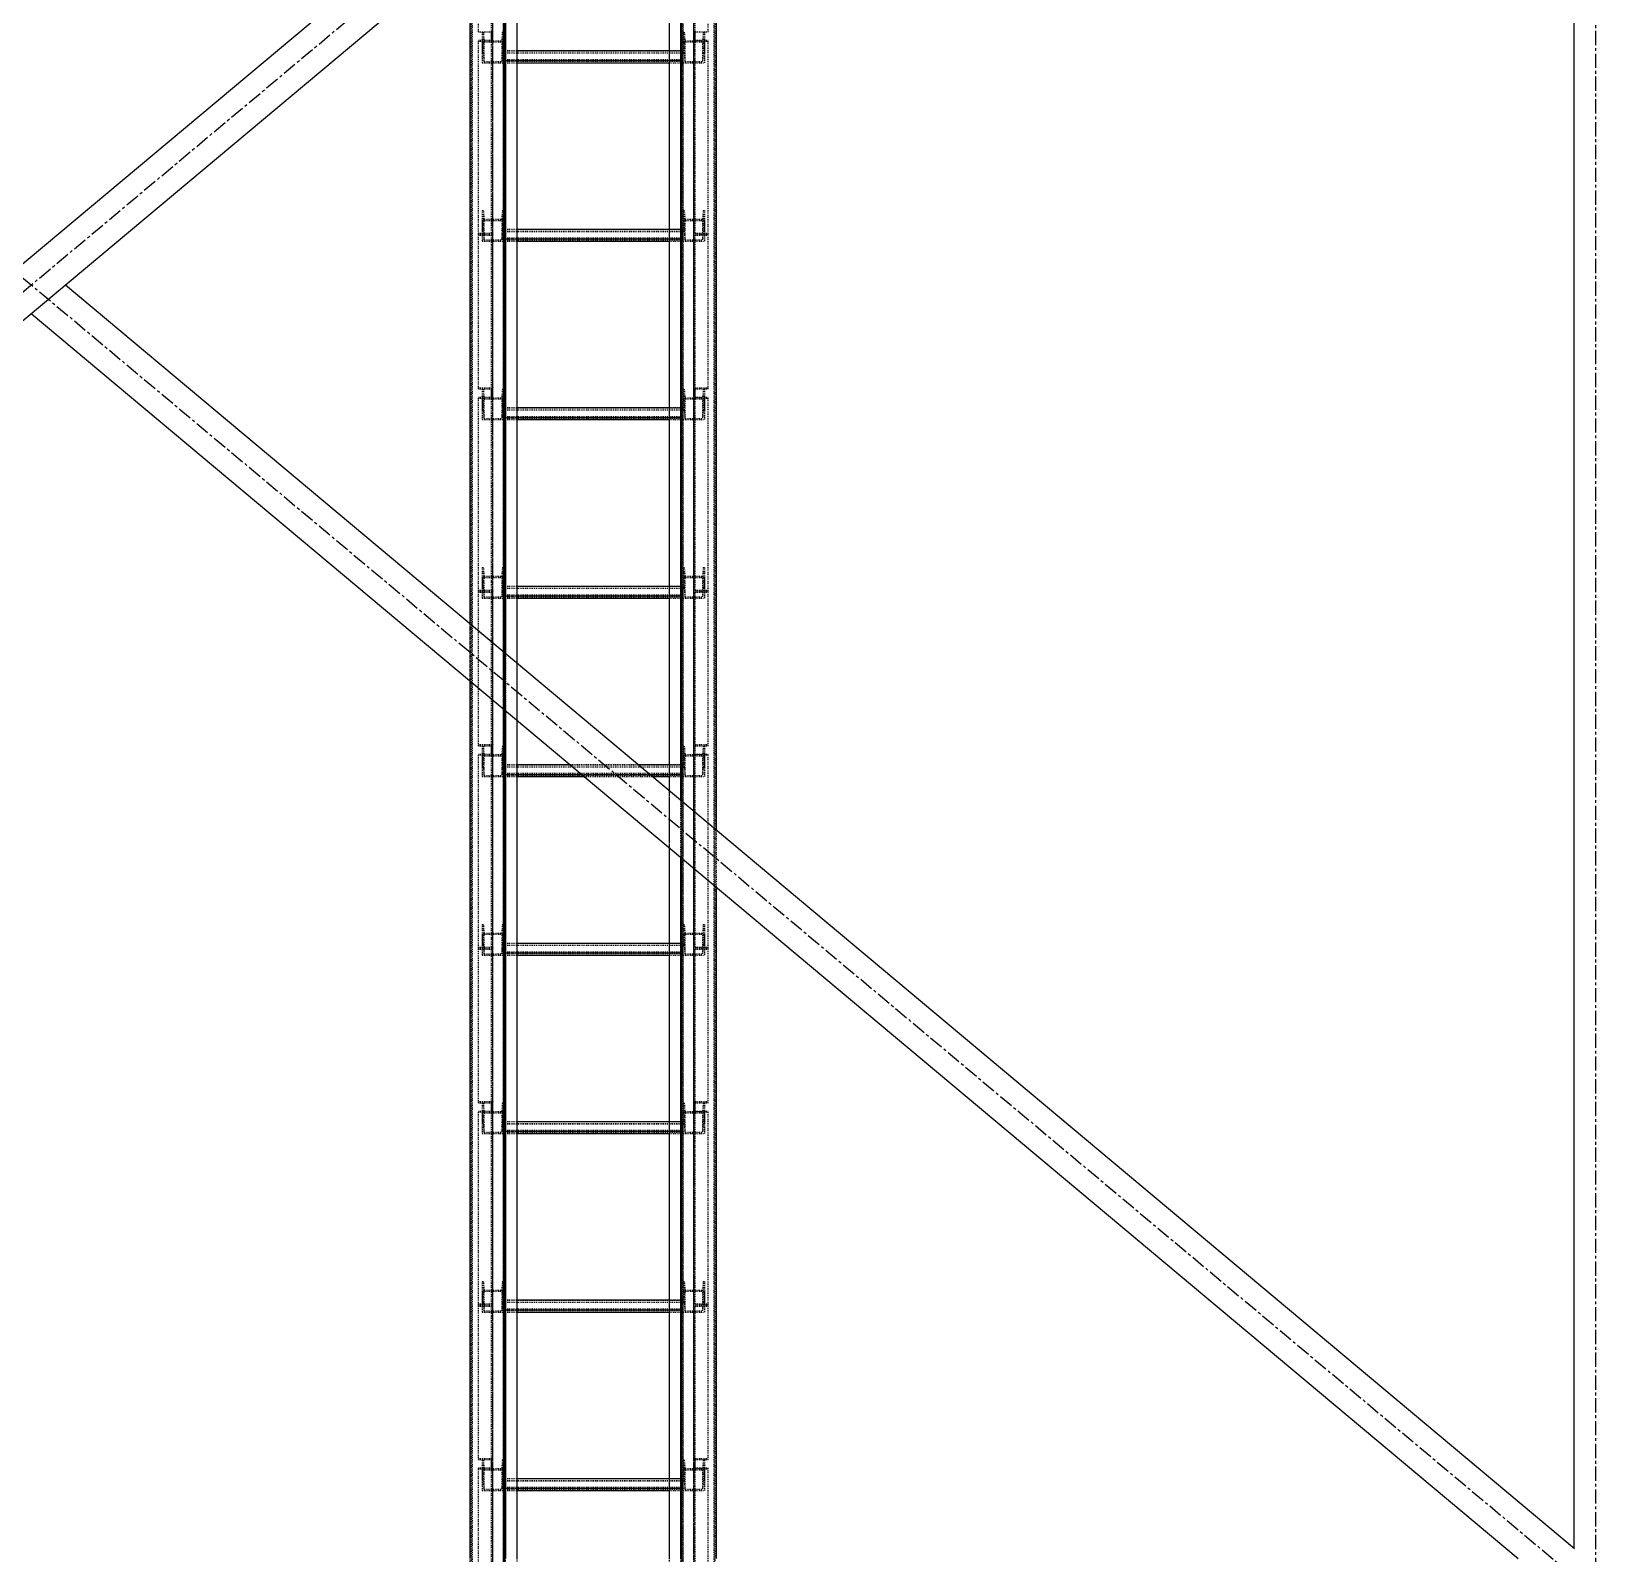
# Model space of a CAD drawing. Header units: millimetres. Extents: x 5143 to 30813, y 232 to 21408.
# Drawn here: x 24302 to 25174, y 14213 to 15062 of the extents above; entities that cross this region are included whole.
import ezdxf

# ---------------------------------------------------------------- set-up
doc = ezdxf.new("R2010")
doc.units = ezdxf.units.MM
doc.header["$LTSCALE"] = 0.25
for name, pattern in [('CENTER', [50.8, 31.75, -6.35, 6.35, -6.35]), ('XKITLINE00', [0]), ('XKITLINE02', [4, 2, -2]), ('XKITLINE03', [6, 3, -1, 1, -1])]:
    doc.linetypes.add(name, pattern=pattern)

msp = doc.modelspace()

# ---------------------------------------------------------------- linework, layer by layer
at = {"color": 1, "linetype": 'XKITLINE03'}
for p, q in [((24559, 14104.66), (24559, 15770.92)), ((24670.99, 14104.66), (24670.99, 15770.92)), ((24565, 15740.27), (24565, 14100.27)), ((24665, 14100.27), (24665, 15740.27)), ((24559, 14948.62), (24559, 15056.15)), ((24670.98, 15056.15), (24670.98, 14948.62)), ((24565, 15044.11), (24565, 15055.67)), ((24664.97, 15055.67), (24664.97, 15044.11)), ((24565, 15045.35), (24664.97, 15045.35)), ((24565, 14944.64), (24565, 14956.2)), ((24664.97, 14956.2), (24664.97, 14944.64)), ((24559, 14863), (24559, 14948.62)), ((24565, 14945.88), (24664.97, 14945.88)), ((24670.98, 14948.62), (24670.98, 14863)), ((24559, 14749.68), (24559, 14857.22)), ((24565, 14845.18), (24565, 14856.74)), ((24664.97, 14856.74), (24664.97, 14845.18)), ((24670.98, 14857.22), (24670.98, 14749.68)), ((24565, 14846.41), (24664.97, 14846.41)), ((24565, 14745.71), (24565, 14757.27)), ((24664.97, 14757.27), (24664.97, 14745.71)), ((24559, 14664.07), (24559, 14749.68)), ((24565, 14746.95), (24664.97, 14746.95)), ((24670.98, 14749.68), (24670.98, 14664.07)), ((24559, 14550.75), (24559, 14658.29)), ((24565, 14646.24), (24565, 14657.8)), ((24664.97, 14657.8), (24664.97, 14646.24)), ((24670.98, 14658.29), (24670.98, 14550.75)), ((24565, 14647.48), (24664.97, 14647.48)), ((24559, 14465.13), (24559, 14550.75)), ((24565, 14546.78), (24565, 14558.34)), ((24664.97, 14558.34), (24664.97, 14546.78)), ((24670.98, 14550.75), (24670.98, 14465.13)), ((24565, 14548.02), (24664.97, 14548.02)), ((24559, 14351.82), (24559, 14459.35)), ((24565, 14447.31), (24565, 14458.87)), ((24664.97, 14458.87), (24664.97, 14447.31)), ((24670.98, 14459.35), (24670.98, 14351.82)), ((24565, 14448.55), (24664.97, 14448.55)), ((24565, 14347.84), (24565, 14359.4)), ((24664.97, 14359.4), (24664.97, 14347.84)), ((24559, 14266.2), (24559, 14351.82)), ((24670.98, 14351.82), (24670.98, 14266.2)), ((24565, 14349.08), (24664.97, 14349.08)), ((24559, 14152.89), (24559, 14260.42)), ((24565, 14248.38), (24565, 14259.94)), ((24664.97, 14259.94), (24664.97, 14248.38)), ((24670.98, 14260.42), (24670.98, 14152.89)), ((24565, 14249.62), (24664.97, 14249.62))]:
    msp.add_line(p, q, dxfattribs=at)
at = {"color": 3, "linetype": 'XKITLINE02'}
for p, q in [((24547.15, 14108.01), (24547.15, 15752.41)), ((24547.68, 14108.55), (24547.68, 15753.25)), ((24564.91, 14108.55), (24564.92, 15753.25)), ((24565.45, 14108.01), (24565.45, 15752.41)), ((24664.54, 14108.01), (24664.54, 15752.41)), ((24665.07, 14108.55), (24665.07, 15753.25)), ((24682.31, 14108.55), (24682.31, 15753.25)), ((24682.84, 14108.01), (24682.84, 15752.41)), ((24565, 14100.27), (24565, 15742.34)), ((24565.85, 14100.42), (24565.85, 15742.2)), ((24657.5, 14102.25), (24657.5, 15742.25)), ((24664.15, 14100.42), (24664.15, 15742.2)), ((24665, 14100.27), (24665, 15742.34)), ((24663.69, 14153.32), (24663.69, 15706.31)), ((24546.3, 14167.42), (24546.3, 15692.58)), ((24572.5, 14102.34), (24572.5, 15676.38)), ((24565, 15669.24), (24565, 14100.27)), ((24565.85, 15668.71), (24565.85, 14100.42)), ((24551, 15061.3), (24551, 15147.55)), ((24558.2, 15055.57), (24558.2, 15146.91)), ((24559, 15055.57), (24559, 15147.55)), ((24670.98, 15055.57), (24670.98, 15147.55)), ((24671.78, 15055.57), (24671.78, 15146.91)), ((24678.98, 15061.3), (24678.98, 15147.55)), ((24551, 15061.3), (24558.2, 15061.3)), ((24551, 14948.62), (24551, 15056.67)), ((24551, 15056.67), (24558.2, 15056.67)), ((24551, 15056.15), (24559, 15056.15)), ((24553, 15061.14), (24553, 15049.58)), ((24553, 15061.14), (24553.68, 15061.14)), ((24553, 15061.14), (24553, 15055.67)), ((24553.68, 15061.14), (24553.68, 15049.58)), ((24553.68, 15061.14), (24554.06, 15056.36)), ((24554.06, 15056.36), (24554.06, 15044.8)), ((24554.06, 15056.36), (24563.93, 15056.36)), ((24558.2, 14949.14), (24558.2, 15061.36)), ((24558.2, 15061.36), (24559, 15061.36)), ((24559, 14948.62), (24559, 15061.36)), ((24564.32, 15061.14), (24563.93, 15056.36)), ((24563.93, 15056.36), (24563.93, 15044.8)), ((24564.32, 15061.14), (24564.32, 15049.58)), ((24564.32, 15061.14), (24565, 15061.14)), ((24565, 15061.14), (24565, 15049.58)), ((24565, 15061.14), (24565, 15055.67)), ((24664.97, 15061.14), (24664.97, 15055.67)), ((24664.97, 15061.14), (24665.66, 15061.14)), ((24664.97, 15061.14), (24664.97, 15049.58)), ((24665.66, 15061.14), (24666.04, 15056.36)), ((24665.66, 15061.14), (24665.66, 15049.58)), ((24666.04, 15056.36), (24675.91, 15056.36)), ((24666.04, 15056.36), (24666.04, 15044.8)), ((24670.98, 14948.62), (24670.98, 15061.36)), ((24670.98, 15061.36), (24671.78, 15061.36)), ((24670.98, 15056.15), (24678.98, 15056.15)), ((24671.78, 14949.14), (24671.78, 15061.36)), ((24671.78, 15061.3), (24678.98, 15061.3)), ((24671.78, 15056.67), (24678.98, 15056.67)), ((24676.3, 15061.14), (24675.91, 15056.36)), ((24675.91, 15056.36), (24675.91, 15044.8)), ((24676.3, 15061.14), (24676.98, 15061.14)), ((24676.3, 15061.14), (24676.3, 15049.58)), ((24676.98, 15061.14), (24676.98, 15055.67)), ((24676.98, 15061.14), (24676.98, 15049.58)), ((24678.98, 14948.62), (24678.98, 15056.67)), ((24553, 15055.67), (24553, 15044.11)), ((24553, 15055.67), (24565, 15055.67)), ((24553, 15049.58), (24553.68, 15049.58)), ((24553, 15049.58), (24553, 15044.11)), ((24553.68, 15049.58), (24554.06, 15044.8)), ((24558.2, 15055.57), (24559, 15055.57)), ((24564.32, 15049.58), (24563.93, 15044.8)), ((24564.32, 15049.58), (24565, 15049.58)), ((24565, 15055.67), (24565, 15044.11)), ((24565, 15044.11), (24565, 15050.82)), ((24565, 15050.82), (24572.5, 15050.82)), ((24565, 15050.75), (24664.97, 15050.75)), ((24565, 15049.65), (24664.97, 15049.65)), ((24565, 15049.58), (24664.97, 15049.58)), ((24565, 15049.58), (24565, 15044.11)), ((24657.5, 15050.82), (24664.97, 15050.82)), ((24664.97, 15044.11), (24664.97, 15050.82)), ((24664.97, 15055.67), (24676.98, 15055.67)), ((24664.97, 15055.67), (24664.97, 15044.11)), ((24664.97, 15049.58), (24664.97, 15044.11)), ((24664.97, 15049.58), (24665.66, 15049.58)), ((24665.66, 15049.58), (24666.04, 15044.8)), ((24670.98, 15055.57), (24671.78, 15055.57)), ((24676.3, 15049.58), (24675.91, 15044.8)), ((24676.3, 15049.58), (24676.98, 15049.58)), ((24676.98, 15055.67), (24676.98, 15044.11)), ((24676.98, 15049.58), (24676.98, 15044.11)), ((24553, 15044.11), (24565, 15044.11)), ((24554.06, 15044.8), (24563.93, 15044.8)), ((24565, 15045.93), (24664.97, 15045.93)), ((24565, 15045.35), (24572.5, 15045.35)), ((24565, 15044.91), (24664.97, 15044.91)), ((24565, 15044.11), (24572.5, 15044.11)), ((24657.5, 15045.35), (24664.97, 15045.35)), ((24657.5, 15044.11), (24664.97, 15044.11)), ((24664.97, 15044.11), (24676.98, 15044.11)), ((24666.04, 15044.8), (24675.91, 15044.8)), ((24553, 14961.67), (24553, 14950.11)), ((24553, 14961.67), (24553.68, 14961.67)), ((24553, 14961.67), (24553, 14956.2)), ((24553.68, 14961.67), (24553.68, 14950.11)), ((24553.68, 14961.67), (24554.06, 14956.9)), ((24564.32, 14961.67), (24563.93, 14956.9)), ((24564.32, 14961.67), (24564.32, 14950.11)), ((24564.32, 14961.67), (24565, 14961.67)), ((24565, 14961.67), (24565, 14950.11)), ((24565, 14961.67), (24565, 14956.2)), ((24664.97, 14961.67), (24664.97, 14956.2)), ((24664.97, 14961.67), (24665.66, 14961.67)), ((24664.97, 14961.67), (24664.97, 14950.11)), ((24665.66, 14961.67), (24666.04, 14956.9)), ((24665.66, 14961.67), (24665.66, 14950.11)), ((24676.3, 14961.67), (24675.91, 14956.9)), ((24676.3, 14961.67), (24676.98, 14961.67)), ((24676.3, 14961.67), (24676.3, 14950.11)), ((24676.98, 14961.67), (24676.98, 14956.2)), ((24676.98, 14961.67), (24676.98, 14950.11)), ((24553, 14956.2), (24553, 14944.64)), ((24553, 14956.2), (24565, 14956.2)), ((24554.06, 14956.9), (24554.06, 14945.34)), ((24554.06, 14956.9), (24563.93, 14956.9)), ((24558.2, 14953.82), (24559, 14953.82)), ((24563.93, 14956.9), (24563.93, 14945.34)), ((24565, 14956.2), (24565, 14944.64)), ((24664.97, 14956.2), (24676.98, 14956.2)), ((24664.97, 14956.2), (24664.97, 14944.64)), ((24666.04, 14956.9), (24675.91, 14956.9)), ((24666.04, 14956.9), (24666.04, 14945.34)), ((24670.98, 14953.82), (24671.78, 14953.82)), ((24675.91, 14956.9), (24675.91, 14945.34)), ((24676.98, 14956.2), (24676.98, 14944.64)), ((24551, 14949.14), (24558.2, 14949.14)), ((24551, 14948.62), (24559, 14948.62)), ((24551, 14862.36), (24551, 14948.62)), ((24551, 14948.62), (24559, 14948.62)), ((24551, 14947.98), (24558.2, 14947.98)), ((24553, 14950.11), (24553.68, 14950.11)), ((24553, 14950.11), (24553, 14944.64)), ((24553, 14944.64), (24565, 14944.64)), ((24553.68, 14950.11), (24554.06, 14945.34)), ((24554.06, 14945.34), (24563.93, 14945.34)), ((24558.2, 14856.64), (24558.2, 14947.98)), ((24559, 14856.64), (24559, 14948.62)), ((24564.32, 14950.11), (24563.93, 14945.34)), ((24564.32, 14950.11), (24565, 14950.11)), ((24565, 14944.64), (24565, 14951.35)), ((24565, 14951.35), (24572.5, 14951.35)), ((24565, 14951.28), (24664.97, 14951.28)), ((24565, 14950.18), (24664.97, 14950.18)), ((24565, 14950.11), (24664.97, 14950.11)), ((24565, 14950.11), (24565, 14944.64)), ((24565, 14946.47), (24664.97, 14946.47)), ((24565, 14945.88), (24572.5, 14945.88)), ((24565, 14945.45), (24664.97, 14945.45)), ((24565, 14944.64), (24572.5, 14944.64)), ((24657.5, 14951.35), (24664.97, 14951.35)), ((24657.5, 14945.88), (24664.97, 14945.88)), ((24657.5, 14944.64), (24664.97, 14944.64)), ((24664.97, 14944.64), (24664.97, 14951.35)), ((24664.97, 14950.11), (24664.97, 14944.64)), ((24664.97, 14950.11), (24665.66, 14950.11)), ((24664.97, 14944.64), (24676.98, 14944.64)), ((24665.66, 14950.11), (24666.04, 14945.34)), ((24666.04, 14945.34), (24675.91, 14945.34)), ((24670.98, 14856.64), (24670.98, 14948.62)), ((24670.98, 14948.62), (24678.98, 14948.62)), ((24670.98, 14948.62), (24678.98, 14948.62)), ((24671.78, 14949.14), (24678.98, 14949.14)), ((24671.78, 14856.64), (24671.78, 14947.98)), ((24671.78, 14947.98), (24678.98, 14947.98)), ((24676.3, 14950.11), (24675.91, 14945.34)), ((24676.3, 14950.11), (24676.98, 14950.11)), ((24676.98, 14950.11), (24676.98, 14944.64)), ((24678.98, 14862.36), (24678.98, 14948.62)), ((24558.2, 14942.26), (24559, 14942.26)), ((24670.98, 14942.26), (24671.78, 14942.26)), ((24551, 14863), (24559, 14863)), ((24551, 14862.36), (24558.2, 14862.36)), ((24551, 14749.68), (24551, 14857.74)), ((24551, 14857.74), (24558.2, 14857.74)), ((24551, 14857.22), (24559, 14857.22)), ((24553, 14862.21), (24553, 14850.65)), ((24553, 14862.21), (24553.68, 14862.21)), ((24553, 14862.21), (24553, 14856.74)), ((24553, 14856.74), (24553, 14845.18)), ((24553, 14856.74), (24565, 14856.74)), ((24553.68, 14862.21), (24553.68, 14850.65)), ((24553.68, 14862.21), (24554.06, 14857.43)), ((24554.06, 14857.43), (24554.06, 14845.87)), ((24554.06, 14857.43), (24563.93, 14857.43)), ((24558.2, 14750.2), (24558.2, 14862.42)), ((24558.2, 14862.42), (24559, 14862.42)), ((24558.2, 14856.64), (24559, 14856.64)), ((24559, 14749.68), (24559, 14862.42)), ((24564.32, 14862.21), (24563.93, 14857.43)), ((24563.93, 14857.43), (24563.93, 14845.87)), ((24564.32, 14862.21), (24564.32, 14850.65)), ((24564.32, 14862.21), (24565, 14862.21)), ((24565, 14862.21), (24565, 14850.65)), ((24565, 14862.21), (24565, 14856.74)), ((24565, 14856.74), (24565, 14845.18)), ((24664.97, 14862.21), (24664.97, 14856.74)), ((24664.97, 14862.21), (24665.66, 14862.21)), ((24664.97, 14862.21), (24664.97, 14850.65)), ((24664.97, 14856.74), (24676.98, 14856.74)), ((24664.97, 14856.74), (24664.97, 14845.18)), ((24665.66, 14862.21), (24666.04, 14857.43)), ((24665.66, 14862.21), (24665.66, 14850.65)), ((24666.04, 14857.43), (24675.91, 14857.43)), ((24666.04, 14857.43), (24666.04, 14845.87)), ((24670.98, 14863), (24678.98, 14863)), ((24670.98, 14749.68), (24670.98, 14862.42)), ((24670.98, 14862.42), (24671.78, 14862.42)), ((24670.98, 14857.22), (24678.98, 14857.22)), ((24670.98, 14856.64), (24671.78, 14856.64)), ((24671.78, 14750.2), (24671.78, 14862.42)), ((24671.78, 14862.36), (24678.98, 14862.36)), ((24671.78, 14857.74), (24678.98, 14857.74)), ((24676.3, 14862.21), (24675.91, 14857.43)), ((24675.91, 14857.43), (24675.91, 14845.87)), ((24676.3, 14862.21), (24676.98, 14862.21)), ((24676.3, 14862.21), (24676.3, 14850.65)), ((24676.98, 14862.21), (24676.98, 14856.74)), ((24676.98, 14862.21), (24676.98, 14850.65)), ((24676.98, 14856.74), (24676.98, 14845.18)), ((24678.98, 14749.68), (24678.98, 14857.74)), ((24553, 14850.65), (24553.68, 14850.65)), ((24553, 14850.65), (24553, 14845.18)), ((24553.68, 14850.65), (24554.06, 14845.87)), ((24564.32, 14850.65), (24563.93, 14845.87)), ((24564.32, 14850.65), (24565, 14850.65)), ((24565, 14845.18), (24565, 14851.88)), ((24565, 14851.88), (24572.5, 14851.88)), ((24565, 14851.81), (24664.97, 14851.81)), ((24565, 14850.72), (24664.97, 14850.72)), ((24565, 14850.65), (24664.97, 14850.65)), ((24565, 14850.65), (24565, 14845.18)), ((24565, 14847), (24664.97, 14847)), ((24657.5, 14851.88), (24664.97, 14851.88)), ((24664.97, 14845.18), (24664.97, 14851.88)), ((24664.97, 14850.65), (24664.97, 14845.18)), ((24664.97, 14850.65), (24665.66, 14850.65)), ((24665.66, 14850.65), (24666.04, 14845.87)), ((24676.3, 14850.65), (24675.91, 14845.87)), ((24676.3, 14850.65), (24676.98, 14850.65)), ((24676.98, 14850.65), (24676.98, 14845.18)), ((24553, 14845.18), (24565, 14845.18)), ((24554.06, 14845.87), (24563.93, 14845.87)), ((24565, 14846.41), (24572.5, 14846.41)), ((24565, 14845.98), (24664.97, 14845.98)), ((24565, 14845.18), (24572.5, 14845.18)), ((24657.5, 14846.41), (24664.97, 14846.41)), ((24657.5, 14845.18), (24664.97, 14845.18)), ((24664.97, 14845.18), (24676.98, 14845.18)), ((24666.04, 14845.87), (24675.91, 14845.87)), ((24553, 14762.74), (24553, 14751.18)), ((24553, 14762.74), (24553.68, 14762.74)), ((24553, 14762.74), (24553, 14757.27)), ((24553.68, 14762.74), (24553.68, 14751.18)), ((24553.68, 14762.74), (24554.06, 14757.97)), ((24564.32, 14762.74), (24563.93, 14757.97)), ((24564.32, 14762.74), (24564.32, 14751.18)), ((24564.32, 14762.74), (24565, 14762.74)), ((24565, 14762.74), (24565, 14751.18)), ((24565, 14762.74), (24565, 14757.27)), ((24664.97, 14762.74), (24664.97, 14757.27)), ((24664.97, 14762.74), (24665.66, 14762.74)), ((24664.97, 14762.74), (24664.97, 14751.18)), ((24665.66, 14762.74), (24666.04, 14757.97)), ((24665.66, 14762.74), (24665.66, 14751.18)), ((24676.3, 14762.74), (24675.91, 14757.97)), ((24676.3, 14762.74), (24676.98, 14762.74)), ((24676.3, 14762.74), (24676.3, 14751.18)), ((24676.98, 14762.74), (24676.98, 14757.27)), ((24676.98, 14762.74), (24676.98, 14751.18)), ((24553, 14757.27), (24553, 14745.71)), ((24553, 14757.27), (24565, 14757.27)), ((24553, 14751.18), (24553.68, 14751.18)), ((24553, 14751.18), (24553, 14745.71)), ((24553.68, 14751.18), (24554.06, 14746.41)), ((24554.06, 14757.97), (24554.06, 14746.41)), ((24554.06, 14757.97), (24563.93, 14757.97)), ((24558.2, 14754.89), (24559, 14754.89)), ((24563.93, 14757.97), (24563.93, 14746.41)), ((24564.32, 14751.18), (24563.93, 14746.41)), ((24564.32, 14751.18), (24565, 14751.18)), ((24565, 14757.27), (24565, 14745.71)), ((24565, 14745.71), (24565, 14752.42)), ((24565, 14752.42), (24572.5, 14752.42)), ((24565, 14752.35), (24664.97, 14752.35)), ((24565, 14751.25), (24664.97, 14751.25)), ((24565, 14751.18), (24664.97, 14751.18)), ((24565, 14751.18), (24565, 14745.71)), ((24657.5, 14752.42), (24664.97, 14752.42)), ((24664.97, 14757.27), (24676.98, 14757.27)), ((24664.97, 14757.27), (24664.97, 14745.71)), ((24664.97, 14745.71), (24664.97, 14752.42)), ((24664.97, 14751.18), (24664.97, 14745.71)), ((24664.97, 14751.18), (24665.66, 14751.18)), ((24665.66, 14751.18), (24666.04, 14746.41)), ((24666.04, 14757.97), (24675.91, 14757.97)), ((24666.04, 14757.97), (24666.04, 14746.41)), ((24670.98, 14754.89), (24671.78, 14754.89)), ((24675.91, 14757.97), (24675.91, 14746.41)), ((24676.3, 14751.18), (24675.91, 14746.41)), ((24676.3, 14751.18), (24676.98, 14751.18)), ((24676.98, 14757.27), (24676.98, 14745.71)), ((24676.98, 14751.18), (24676.98, 14745.71)), ((24551, 14750.2), (24558.2, 14750.2)), ((24551, 14663.43), (24551, 14749.68)), ((24551, 14749.68), (24559, 14749.68)), ((24551, 14749.68), (24559, 14749.68)), ((24551, 14749.05), (24558.2, 14749.05)), ((24553, 14745.71), (24565, 14745.71)), ((24554.06, 14746.41), (24563.93, 14746.41)), ((24558.2, 14657.71), (24558.2, 14749.05)), ((24558.2, 14743.32), (24559, 14743.32)), ((24559, 14657.71), (24559, 14749.68)), ((24565, 14747.53), (24664.97, 14747.53)), ((24565, 14746.95), (24572.5, 14746.95)), ((24565, 14746.52), (24664.97, 14746.52)), ((24565, 14745.71), (24572.5, 14745.71)), ((24657.5, 14746.95), (24664.97, 14746.95)), ((24657.5, 14745.71), (24664.97, 14745.71)), ((24664.97, 14745.71), (24676.98, 14745.71)), ((24666.04, 14746.41), (24675.91, 14746.41)), ((24670.98, 14749.68), (24678.98, 14749.68)), ((24670.98, 14657.71), (24670.98, 14749.68)), ((24670.98, 14749.68), (24678.98, 14749.68)), ((24670.98, 14743.32), (24671.78, 14743.32)), ((24671.78, 14750.2), (24678.98, 14750.2)), ((24671.78, 14657.71), (24671.78, 14749.05)), ((24671.78, 14749.05), (24678.98, 14749.05)), ((24678.98, 14663.43), (24678.98, 14749.68)), ((24546.3, 14699.66), (24546.3, 14731.44)), ((24566.3, 14682.91), (24566.3, 14714.69)), ((24572.5, 14677.72), (24572.5, 14709.5)), ((24551, 14664.07), (24559, 14664.07)), ((24670.98, 14664.07), (24678.98, 14664.07)), ((24551, 14663.43), (24558.2, 14663.43)), ((24551, 14550.75), (24551, 14658.81)), ((24551, 14658.81), (24558.2, 14658.81)), ((24551, 14658.29), (24559, 14658.29)), ((24553, 14663.27), (24553, 14651.71)), ((24553, 14663.27), (24553.68, 14663.27)), ((24553, 14663.27), (24553, 14657.8)), ((24553, 14657.8), (24553, 14646.24)), ((24553, 14657.8), (24565, 14657.8)), ((24553.68, 14663.27), (24553.68, 14651.71)), ((24553.68, 14663.27), (24554.06, 14658.5)), ((24554.06, 14658.5), (24554.06, 14646.94)), ((24554.06, 14658.5), (24563.93, 14658.5)), ((24558.2, 14551.27), (24558.2, 14663.49)), ((24558.2, 14663.49), (24559, 14663.49)), ((24558.2, 14657.71), (24559, 14657.71)), ((24559, 14550.75), (24559, 14663.49)), ((24564.32, 14663.27), (24563.93, 14658.5)), ((24563.93, 14658.5), (24563.93, 14646.94)), ((24564.32, 14663.27), (24564.32, 14651.71)), ((24564.32, 14663.27), (24565, 14663.27)), ((24565, 14663.27), (24565, 14651.71)), ((24565, 14663.27), (24565, 14657.8)), ((24565, 14657.8), (24565, 14646.24)), ((24664.97, 14663.27), (24664.97, 14657.8)), ((24664.97, 14663.27), (24665.66, 14663.27)), ((24664.97, 14663.27), (24664.97, 14651.71)), ((24664.97, 14657.8), (24676.98, 14657.8)), ((24664.97, 14657.8), (24664.97, 14646.24)), ((24665.66, 14663.27), (24666.04, 14658.5)), ((24665.66, 14663.27), (24665.66, 14651.71)), ((24666.04, 14658.5), (24675.91, 14658.5)), ((24666.04, 14658.5), (24666.04, 14646.94)), ((24670.98, 14550.75), (24670.98, 14663.49)), ((24670.98, 14663.49), (24671.78, 14663.49)), ((24670.98, 14658.29), (24678.98, 14658.29)), ((24670.98, 14657.71), (24671.78, 14657.71)), ((24671.78, 14598.6), (24671.78, 14663.49)), ((24671.78, 14663.43), (24678.98, 14663.43)), ((24671.78, 14658.81), (24678.98, 14658.81)), ((24676.3, 14663.27), (24675.91, 14658.5)), ((24675.91, 14658.5), (24675.91, 14646.94)), ((24676.3, 14663.27), (24676.98, 14663.27)), ((24676.3, 14663.27), (24676.3, 14651.71)), ((24676.98, 14663.27), (24676.98, 14657.8)), ((24676.98, 14663.27), (24676.98, 14651.71)), ((24676.98, 14657.8), (24676.98, 14646.24)), ((24678.98, 14592.57), (24678.98, 14658.81)), ((24553, 14651.71), (24553.68, 14651.71)), ((24553, 14651.71), (24553, 14646.24)), ((24553.68, 14651.71), (24554.06, 14646.94)), ((24554.06, 14646.94), (24563.93, 14646.94)), ((24564.32, 14651.71), (24563.93, 14646.94)), ((24564.32, 14651.71), (24565, 14651.71)), ((24565, 14646.24), (24565, 14652.95)), ((24565, 14652.95), (24572.5, 14652.95)), ((24565, 14652.88), (24664.97, 14652.88)), ((24565, 14651.78), (24664.97, 14651.78)), ((24565, 14651.71), (24565, 14646.24)), ((24565, 14651.71), (24664.97, 14651.71)), ((24565, 14648.07), (24664.97, 14648.07)), ((24565, 14647.48), (24572.5, 14647.48)), ((24565, 14647.05), (24664.97, 14647.05)), ((24602.08, 14652.95), (24640.03, 14652.95)), ((24608.61, 14647.48), (24646.56, 14647.48)), ((24657.5, 14652.95), (24664.97, 14652.95)), ((24657.5, 14647.48), (24664.97, 14647.48)), ((24664.97, 14646.24), (24664.97, 14652.95)), ((24664.97, 14651.71), (24664.97, 14646.24)), ((24664.97, 14651.71), (24665.66, 14651.71)), ((24665.66, 14651.71), (24666.04, 14646.94)), ((24666.04, 14646.94), (24675.91, 14646.94)), ((24676.3, 14651.71), (24675.91, 14646.94)), ((24676.3, 14651.71), (24676.98, 14651.71)), ((24676.98, 14651.71), (24676.98, 14646.24)), ((24553, 14646.24), (24565, 14646.24)), ((24565, 14646.24), (24572.5, 14646.24)), ((24610.09, 14646.24), (24648.04, 14646.24)), ((24657.5, 14646.24), (24664.97, 14646.24)), ((24657.5, 14606.55), (24657.5, 14638.33)), ((24664.97, 14646.24), (24676.98, 14646.24)), ((24663.69, 14601.36), (24663.69, 14633.14)), ((24683.69, 14584.62), (24683.69, 14616.39)), ((24670.98, 14599.27), (24670.98, 14550.75)), ((24671.78, 14551.27), (24671.78, 14598.6)), ((24678.98, 14550.75), (24678.98, 14592.57)), ((24553, 14563.81), (24553, 14552.25)), ((24553, 14563.81), (24553.68, 14563.81)), ((24553, 14563.81), (24553, 14558.34)), ((24553.68, 14563.81), (24553.68, 14552.25)), ((24553.68, 14563.81), (24554.06, 14559.03)), ((24564.32, 14563.81), (24563.93, 14559.03)), ((24564.32, 14563.81), (24564.32, 14552.25)), ((24564.32, 14563.81), (24565, 14563.81)), ((24565, 14563.81), (24565, 14552.25)), ((24565, 14563.81), (24565, 14558.34)), ((24664.97, 14563.81), (24664.97, 14558.34)), ((24664.97, 14563.81), (24665.66, 14563.81)), ((24664.97, 14563.81), (24664.97, 14552.25)), ((24665.66, 14563.81), (24666.04, 14559.03)), ((24665.66, 14563.81), (24665.66, 14552.25)), ((24676.3, 14563.81), (24675.91, 14559.03)), ((24676.3, 14563.81), (24676.98, 14563.81)), ((24676.3, 14563.81), (24676.3, 14552.25)), ((24676.98, 14563.81), (24676.98, 14558.34)), ((24676.98, 14563.81), (24676.98, 14552.25)), ((24551, 14551.27), (24558.2, 14551.27)), ((24551, 14464.5), (24551, 14550.75)), ((24551, 14550.75), (24559, 14550.75)), ((24551, 14550.75), (24559, 14550.75)), ((24553, 14558.34), (24553, 14546.78)), ((24553, 14558.34), (24565, 14558.34)), ((24553, 14552.25), (24553.68, 14552.25)), ((24553, 14552.25), (24553, 14546.78)), ((24553.68, 14552.25), (24554.06, 14547.47)), ((24554.06, 14559.03), (24554.06, 14547.47)), ((24554.06, 14559.03), (24563.93, 14559.03)), ((24558.2, 14555.96), (24559, 14555.96)), ((24559, 14458.78), (24559, 14550.75)), ((24563.93, 14559.03), (24563.93, 14547.47)), ((24564.32, 14552.25), (24563.93, 14547.47)), ((24564.32, 14552.25), (24565, 14552.25)), ((24565, 14558.34), (24565, 14546.78)), ((24565, 14546.78), (24565, 14553.49)), ((24565, 14553.49), (24572.5, 14553.49)), ((24565, 14553.42), (24664.97, 14553.42)), ((24565, 14552.32), (24664.97, 14552.32)), ((24565, 14552.25), (24565, 14546.78)), ((24565, 14552.25), (24664.97, 14552.25)), ((24657.5, 14553.49), (24664.97, 14553.49)), ((24664.97, 14558.34), (24676.98, 14558.34)), ((24664.97, 14558.34), (24664.97, 14546.78)), ((24664.97, 14546.78), (24664.97, 14553.49)), ((24664.97, 14552.25), (24664.97, 14546.78)), ((24664.97, 14552.25), (24665.66, 14552.25)), ((24665.66, 14552.25), (24666.04, 14547.47)), ((24666.04, 14559.03), (24675.91, 14559.03)), ((24666.04, 14559.03), (24666.04, 14547.47)), ((24670.98, 14555.96), (24671.78, 14555.96)), ((24670.98, 14550.75), (24678.98, 14550.75)), ((24670.98, 14458.78), (24670.98, 14550.75)), ((24670.98, 14550.75), (24678.98, 14550.75)), ((24671.78, 14551.27), (24678.98, 14551.27)), ((24675.91, 14559.03), (24675.91, 14547.47)), ((24676.3, 14552.25), (24675.91, 14547.47)), ((24676.3, 14552.25), (24676.98, 14552.25)), ((24676.98, 14558.34), (24676.98, 14546.78)), ((24676.98, 14552.25), (24676.98, 14546.78)), ((24678.98, 14464.5), (24678.98, 14550.75)), ((24551, 14550.12), (24558.2, 14550.12)), ((24553, 14546.78), (24565, 14546.78)), ((24554.06, 14547.47), (24563.93, 14547.47)), ((24558.2, 14458.78), (24558.2, 14550.12)), ((24558.2, 14544.39), (24559, 14544.39)), ((24565, 14548.6), (24664.97, 14548.6)), ((24565, 14548.02), (24572.5, 14548.02)), ((24565, 14547.58), (24664.97, 14547.58)), ((24565, 14546.78), (24572.5, 14546.78)), ((24657.5, 14548.02), (24664.97, 14548.02)), ((24657.5, 14546.78), (24664.97, 14546.78)), ((24664.97, 14546.78), (24676.98, 14546.78)), ((24666.04, 14547.47), (24675.91, 14547.47)), ((24670.98, 14544.39), (24671.78, 14544.39)), ((24671.78, 14458.78), (24671.78, 14550.12)), ((24671.78, 14550.12), (24678.98, 14550.12)), ((24551, 14465.13), (24559, 14465.13)), ((24551, 14464.5), (24558.2, 14464.5)), ((24553, 14464.34), (24553, 14452.78)), ((24553, 14464.34), (24553.68, 14464.34)), ((24553, 14464.34), (24553, 14458.87)), ((24553.68, 14464.34), (24553.68, 14452.78)), ((24553.68, 14464.34), (24554.06, 14459.57)), ((24558.2, 14352.34), (24558.2, 14464.56)), ((24558.2, 14464.56), (24559, 14464.56)), ((24559, 14351.82), (24559, 14464.56)), ((24564.32, 14464.34), (24563.93, 14459.57)), ((24564.32, 14464.34), (24564.32, 14452.78)), ((24564.32, 14464.34), (24565, 14464.34)), ((24565, 14464.34), (24565, 14452.78)), ((24565, 14464.34), (24565, 14458.87)), ((24664.97, 14464.34), (24664.97, 14458.87)), ((24664.97, 14464.34), (24665.66, 14464.34)), ((24664.97, 14464.34), (24664.97, 14452.78)), ((24665.66, 14464.34), (24666.04, 14459.57)), ((24665.66, 14464.34), (24665.66, 14452.78)), ((24670.98, 14465.13), (24678.98, 14465.13)), ((24670.98, 14351.82), (24670.98, 14464.56)), ((24670.98, 14464.56), (24671.78, 14464.56)), ((24671.78, 14352.34), (24671.78, 14464.56)), ((24671.78, 14464.5), (24678.98, 14464.5)), ((24676.3, 14464.34), (24675.91, 14459.57)), ((24676.3, 14464.34), (24676.98, 14464.34)), ((24676.3, 14464.34), (24676.3, 14452.78)), ((24676.98, 14464.34), (24676.98, 14458.87)), ((24676.98, 14464.34), (24676.98, 14452.78)), ((24551, 14351.82), (24551, 14459.87)), ((24551, 14459.87), (24558.2, 14459.87)), ((24551, 14459.35), (24559, 14459.35)), ((24553, 14458.87), (24553, 14447.31)), ((24553, 14458.87), (24565, 14458.87)), ((24554.06, 14459.57), (24554.06, 14448.01)), ((24554.06, 14459.57), (24563.93, 14459.57)), ((24558.2, 14458.78), (24559, 14458.78)), ((24563.93, 14459.57), (24563.93, 14448.01)), ((24565, 14458.87), (24565, 14447.31)), ((24664.97, 14458.87), (24676.98, 14458.87)), ((24664.97, 14458.87), (24664.97, 14447.31)), ((24666.04, 14459.57), (24675.91, 14459.57)), ((24666.04, 14459.57), (24666.04, 14448.01)), ((24670.98, 14459.35), (24678.98, 14459.35)), ((24670.98, 14458.78), (24671.78, 14458.78)), ((24671.78, 14459.87), (24678.98, 14459.87)), ((24675.91, 14459.57), (24675.91, 14448.01)), ((24676.98, 14458.87), (24676.98, 14447.31)), ((24678.98, 14351.82), (24678.98, 14459.87)), ((24553, 14452.78), (24553.68, 14452.78)), ((24553, 14452.78), (24553, 14447.31)), ((24553, 14447.31), (24565, 14447.31)), ((24553.68, 14452.78), (24554.06, 14448.01)), ((24554.06, 14448.01), (24563.93, 14448.01)), ((24564.32, 14452.78), (24563.93, 14448.01)), ((24564.32, 14452.78), (24565, 14452.78)), ((24565, 14447.31), (24565, 14454.02)), ((24565, 14454.02), (24572.5, 14454.02)), ((24565, 14453.95), (24664.97, 14453.95)), ((24565, 14452.85), (24664.97, 14452.85)), ((24565, 14452.78), (24565, 14447.31)), ((24565, 14452.78), (24664.97, 14452.78)), ((24565, 14449.14), (24664.97, 14449.14)), ((24565, 14448.55), (24572.5, 14448.55)), ((24565, 14448.12), (24664.97, 14448.12)), ((24565, 14447.31), (24572.5, 14447.31)), ((24657.5, 14454.02), (24664.97, 14454.02)), ((24657.5, 14448.55), (24664.97, 14448.55)), ((24657.5, 14447.31), (24664.97, 14447.31)), ((24664.97, 14447.31), (24664.97, 14454.02)), ((24664.97, 14452.78), (24664.97, 14447.31)), ((24664.97, 14452.78), (24665.66, 14452.78)), ((24664.97, 14447.31), (24676.98, 14447.31)), ((24665.66, 14452.78), (24666.04, 14448.01)), ((24666.04, 14448.01), (24675.91, 14448.01)), ((24676.3, 14452.78), (24675.91, 14448.01)), ((24676.3, 14452.78), (24676.98, 14452.78)), ((24676.98, 14452.78), (24676.98, 14447.31)), ((24553, 14364.87), (24553, 14353.32)), ((24553, 14364.87), (24553.68, 14364.87)), ((24553, 14364.87), (24553, 14359.4)), ((24553, 14359.4), (24553, 14347.84)), ((24553, 14359.4), (24565, 14359.4)), ((24553.68, 14364.87), (24553.68, 14353.32)), ((24553.68, 14364.87), (24554.06, 14360.1)), ((24554.06, 14360.1), (24554.06, 14348.54)), ((24554.06, 14360.1), (24563.93, 14360.1)), ((24564.32, 14364.87), (24563.93, 14360.1)), ((24563.93, 14360.1), (24563.93, 14348.54)), ((24564.32, 14364.87), (24564.32, 14353.32)), ((24564.32, 14364.87), (24565, 14364.87)), ((24565, 14364.87), (24565, 14353.32)), ((24565, 14364.87), (24565, 14359.4)), ((24565, 14359.4), (24565, 14347.84)), ((24664.97, 14364.87), (24664.97, 14359.4)), ((24664.97, 14364.87), (24665.66, 14364.87)), ((24664.97, 14364.87), (24664.97, 14353.32)), ((24664.97, 14359.4), (24676.98, 14359.4)), ((24664.97, 14359.4), (24664.97, 14347.84)), ((24665.66, 14364.87), (24666.04, 14360.1)), ((24665.66, 14364.87), (24665.66, 14353.32)), ((24666.04, 14360.1), (24675.91, 14360.1)), ((24666.04, 14360.1), (24666.04, 14348.54)), ((24676.3, 14364.87), (24675.91, 14360.1)), ((24675.91, 14360.1), (24675.91, 14348.54)), ((24676.3, 14364.87), (24676.98, 14364.87)), ((24676.3, 14364.87), (24676.3, 14353.32)), ((24676.98, 14364.87), (24676.98, 14359.4)), ((24676.98, 14364.87), (24676.98, 14353.32)), ((24676.98, 14359.4), (24676.98, 14347.84)), ((24551, 14352.34), (24558.2, 14352.34)), ((24551, 14265.57), (24551, 14351.82)), ((24551, 14351.82), (24559, 14351.82)), ((24551, 14351.82), (24559, 14351.82)), ((24551, 14351.18), (24558.2, 14351.18)), ((24553, 14353.32), (24553.68, 14353.32)), ((24553, 14353.32), (24553, 14347.84)), ((24553.68, 14353.32), (24554.06, 14348.54)), ((24558.2, 14357.02), (24559, 14357.02)), ((24558.2, 14259.84), (24558.2, 14351.18)), ((24559, 14259.84), (24559, 14351.82)), ((24564.32, 14353.32), (24563.93, 14348.54)), ((24564.32, 14353.32), (24565, 14353.32)), ((24565, 14347.84), (24565, 14354.55)), ((24565, 14354.55), (24572.5, 14354.55)), ((24565, 14354.48), (24664.97, 14354.48)), ((24565, 14353.39), (24664.97, 14353.39)), ((24565, 14353.32), (24565, 14347.84)), ((24565, 14353.32), (24664.97, 14353.32)), ((24657.5, 14354.55), (24664.97, 14354.55)), ((24664.97, 14347.84), (24664.97, 14354.55)), ((24664.97, 14353.32), (24664.97, 14347.84)), ((24664.97, 14353.32), (24665.66, 14353.32)), ((24665.66, 14353.32), (24666.04, 14348.54)), ((24670.98, 14357.02), (24671.78, 14357.02)), ((24670.98, 14259.84), (24670.98, 14351.82)), ((24670.98, 14351.82), (24678.98, 14351.82)), ((24670.98, 14351.82), (24678.98, 14351.82)), ((24671.78, 14352.34), (24678.98, 14352.34)), ((24671.78, 14259.84), (24671.78, 14351.18)), ((24671.78, 14351.18), (24678.98, 14351.18)), ((24676.3, 14353.32), (24675.91, 14348.54)), ((24676.3, 14353.32), (24676.98, 14353.32)), ((24676.98, 14353.32), (24676.98, 14347.84)), ((24678.98, 14265.57), (24678.98, 14351.82)), ((24553, 14347.84), (24565, 14347.84)), ((24554.06, 14348.54), (24563.93, 14348.54)), ((24558.2, 14345.46), (24559, 14345.46)), ((24565, 14349.67), (24664.97, 14349.67)), ((24565, 14349.08), (24572.5, 14349.08)), ((24565, 14348.65), (24664.97, 14348.65)), ((24565, 14347.84), (24572.5, 14347.84)), ((24657.5, 14349.08), (24664.97, 14349.08)), ((24657.5, 14347.84), (24664.97, 14347.84)), ((24664.97, 14347.84), (24676.98, 14347.84)), ((24666.04, 14348.54), (24675.91, 14348.54)), ((24670.98, 14345.46), (24671.78, 14345.46)), ((24551, 14266.2), (24559, 14266.2)), ((24551, 14265.57), (24558.2, 14265.57)), ((24553, 14265.41), (24553, 14253.85)), ((24553, 14265.41), (24553.68, 14265.41)), ((24553, 14265.41), (24553, 14259.94)), ((24553.68, 14265.41), (24553.68, 14253.85)), ((24553.68, 14265.41), (24554.06, 14260.63)), ((24558.2, 14153.41), (24558.2, 14265.63)), ((24558.2, 14265.63), (24559, 14265.63)), ((24559, 14152.89), (24559, 14265.63)), ((24564.32, 14265.41), (24563.93, 14260.63)), ((24564.32, 14265.41), (24564.32, 14253.85)), ((24564.32, 14265.41), (24565, 14265.41)), ((24565, 14265.41), (24565, 14253.85)), ((24565, 14265.41), (24565, 14259.94)), ((24664.97, 14265.41), (24664.97, 14259.94)), ((24664.97, 14265.41), (24665.66, 14265.41)), ((24664.97, 14265.41), (24664.97, 14253.85)), ((24665.66, 14265.41), (24666.04, 14260.63)), ((24665.66, 14265.41), (24665.66, 14253.85)), ((24670.98, 14266.2), (24678.98, 14266.2)), ((24670.98, 14186.75), (24670.98, 14265.63)), ((24670.98, 14265.63), (24671.78, 14265.63)), ((24671.78, 14208.24), (24671.78, 14265.63)), ((24671.78, 14265.57), (24678.98, 14265.57)), ((24676.3, 14265.41), (24675.91, 14260.63)), ((24676.3, 14265.41), (24676.98, 14265.41)), ((24676.3, 14265.41), (24676.3, 14253.85)), ((24676.98, 14265.41), (24676.98, 14259.94)), ((24676.98, 14265.41), (24676.98, 14253.85)), ((24551, 14152.89), (24551, 14260.94)), ((24551, 14260.94), (24558.2, 14260.94)), ((24551, 14260.42), (24559, 14260.42)), ((24553, 14259.94), (24553, 14248.38)), ((24553, 14259.94), (24565, 14259.94)), ((24554.06, 14260.63), (24554.06, 14249.08)), ((24554.06, 14260.63), (24563.93, 14260.63)), ((24558.2, 14259.84), (24559, 14259.84)), ((24563.93, 14260.63), (24563.93, 14249.08)), ((24565, 14259.94), (24565, 14248.38)), ((24565, 14248.38), (24565, 14255.09)), ((24565, 14255.09), (24572.5, 14255.09)), ((24565, 14255.02), (24664.97, 14255.02)), ((24657.5, 14255.09), (24664.97, 14255.09)), ((24664.97, 14248.38), (24664.97, 14255.09)), ((24664.97, 14259.94), (24676.98, 14259.94)), ((24664.97, 14259.94), (24664.97, 14248.38)), ((24666.04, 14260.63), (24675.91, 14260.63)), ((24666.04, 14260.63), (24666.04, 14249.08)), ((24670.98, 14260.42), (24678.98, 14260.42)), ((24670.98, 14259.84), (24671.78, 14259.84)), ((24671.78, 14260.94), (24678.98, 14260.94)), ((24675.91, 14260.63), (24675.91, 14249.08)), ((24676.98, 14259.94), (24676.98, 14248.38)), ((24678.98, 14208.24), (24678.98, 14260.94)), ((24553, 14253.85), (24553.68, 14253.85)), ((24553, 14253.85), (24553, 14248.38)), ((24553, 14248.38), (24565, 14248.38)), ((24553.68, 14253.85), (24554.06, 14249.08)), ((24554.06, 14249.08), (24563.93, 14249.08)), ((24564.32, 14253.85), (24563.93, 14249.08)), ((24564.32, 14253.85), (24565, 14253.85)), ((24565, 14253.92), (24664.97, 14253.92)), ((24565, 14253.85), (24565, 14248.38)), ((24565, 14253.85), (24664.97, 14253.85)), ((24565, 14250.2), (24664.97, 14250.2)), ((24565, 14249.62), (24572.5, 14249.62)), ((24565, 14249.18), (24664.97, 14249.18)), ((24565, 14248.38), (24572.5, 14248.38)), ((24657.5, 14249.62), (24664.97, 14249.62)), ((24657.5, 14248.38), (24664.97, 14248.38)), ((24664.97, 14253.85), (24664.97, 14248.38)), ((24664.97, 14253.85), (24665.66, 14253.85)), ((24664.97, 14248.38), (24676.98, 14248.38)), ((24665.66, 14253.85), (24666.04, 14249.08)), ((24666.04, 14249.08), (24675.91, 14249.08)), ((24676.3, 14253.85), (24675.91, 14249.08)), ((24676.3, 14253.85), (24676.98, 14253.85)), ((24676.98, 14253.85), (24676.98, 14248.38))]:
    msp.add_line(p, q, dxfattribs=at)
at = {"color": 8, "linetype": 'CENTER'}
for p, q in [((23430, 15650.27), (25173.61, 14190.28)), ((23430, 14190.27), (25173.61, 15650.27)), ((25173.61, 14190.27), (25173.61, 15650.27))]:
    msp.add_line(p, q, dxfattribs=at)
at = {"color": 8, "linetype": 'XKITLINE00'}
for p, q in [((23506.2, 14269.97), (25130.41, 15629.99)), ((23506.2, 14238.19), (25161.76, 15624.47)), ((25161.43, 15624.19), (25161.43, 14216.36)), ((24320.78, 14920.27), (25161.77, 14216.08)), ((24301.8, 14904.39), (25130.39, 14210.57))]:
    msp.add_line(p, q, dxfattribs=at)
at = {"color": 7, "linetype": 'XKITLINE00'}
for p, q in [((24683.69, 14616.39), (24683.69, 15224.16)), ((24663.69, 14633.14), (24663.69, 15207.41)), ((24657.5, 14638.33), (24657.5, 15202.22)), ((24566.3, 14714.69), (24566.3, 15125.86)), ((24572.5, 14709.5), (24572.5, 15131.05)), ((24546.3, 14731.44), (24546.3, 15109.11)), ((24572.5, 15050.82), (24657.5, 15050.82)), ((24572.5, 15045.35), (24657.5, 15045.35)), ((24572.5, 15044.11), (24657.5, 15044.11)), ((24572.5, 14951.35), (24657.5, 14951.35)), ((24572.5, 14945.88), (24657.5, 14945.88)), ((24572.5, 14944.64), (24657.5, 14944.64)), ((24572.5, 14851.88), (24657.5, 14851.88)), ((24572.5, 14846.41), (24657.5, 14846.41)), ((24572.5, 14845.18), (24657.5, 14845.18)), ((24572.5, 14752.42), (24657.5, 14752.42)), ((24572.5, 14746.95), (24657.5, 14746.95)), ((24572.5, 14745.71), (24657.5, 14745.71)), ((24546.3, 14210.57), (24546.3, 14699.66)), ((24566.3, 14210.57), (24566.3, 14682.91)), ((24572.5, 14210.57), (24572.5, 14677.72)), ((24572.5, 14652.95), (24602.08, 14652.95)), ((24572.5, 14647.48), (24608.61, 14647.48)), ((24640.03, 14652.95), (24657.5, 14652.95)), ((24646.56, 14647.48), (24657.5, 14647.48)), ((24572.5, 14646.24), (24610.09, 14646.24)), ((24648.04, 14646.24), (24657.5, 14646.24)), ((24657.5, 14210.57), (24657.5, 14606.55)), ((24663.69, 14210.57), (24663.69, 14601.36)), ((24683.69, 14210.57), (24683.69, 14584.62)), ((24572.5, 14553.49), (24657.5, 14553.49)), ((24572.5, 14548.02), (24657.5, 14548.02)), ((24572.5, 14546.78), (24657.5, 14546.78)), ((24572.5, 14454.02), (24657.5, 14454.02)), ((24572.5, 14448.55), (24657.5, 14448.55)), ((24572.5, 14447.31), (24657.5, 14447.31)), ((24572.5, 14354.55), (24657.5, 14354.55)), ((24572.5, 14349.08), (24657.5, 14349.08)), ((24572.5, 14347.84), (24657.5, 14347.84)), ((24572.5, 14255.09), (24657.5, 14255.09)), ((24572.5, 14249.62), (24657.5, 14249.62)), ((24572.5, 14248.38), (24657.5, 14248.38))]:
    msp.add_line(p, q, dxfattribs=at)
at = {"color": 1, "linetype": 'XKITLINE00'}
for centre in [(24559, 15056.15), (24670.98, 15056.15), (24565, 15055.67), (24664.97, 15055.67), (24565, 15045.35), (24565, 15044.11), (24664.97, 15045.35), (24664.97, 15044.11), (24565, 14956.2), (24664.97, 14956.2), (24559, 14948.62), (24559, 14948.62), (24565, 14945.88), (24565, 14944.64), (24664.97, 14945.88), (24664.97, 14944.64), (24670.98, 14948.62), (24670.98, 14948.62), (24559, 14863), (24559, 14857.22), (24565, 14856.74), (24664.97, 14856.74), (24670.98, 14863), (24670.98, 14857.22), (24565, 14846.41), (24565, 14845.18), (24664.97, 14846.41), (24664.97, 14845.18), (24565, 14757.27), (24664.97, 14757.27), (24559, 14749.68), (24559, 14749.68), (24565, 14746.95), (24565, 14745.71), (24664.97, 14746.95), (24664.97, 14745.71), (24670.98, 14749.68), (24670.98, 14749.68), (24559, 14664.07), (24670.98, 14664.07), (24559, 14658.29), (24565, 14657.8), (24664.97, 14657.8), (24670.98, 14658.29), (24565, 14647.48), (24664.97, 14647.48), (24565, 14646.24), (24664.97, 14646.24), (24559, 14550.75), (24559, 14550.75), (24565, 14558.34), (24664.97, 14558.34), (24670.98, 14550.75), (24670.98, 14550.75), (24565, 14548.02), (24565, 14546.78), (24664.97, 14548.02), (24664.97, 14546.78), (24559, 14465.13), (24670.98, 14465.13), (24559, 14459.35), (24565, 14458.87), (24664.97, 14458.87), (24670.98, 14459.35), (24565, 14448.55), (24565, 14447.31), (24664.97, 14448.55), (24664.97, 14447.31), (24565, 14359.4), (24664.97, 14359.4), (24559, 14351.82), (24559, 14351.82), (24670.98, 14351.82), (24670.98, 14351.82), (24565, 14349.08), (24565, 14347.84), (24664.97, 14349.08), (24664.97, 14347.84), (24559, 14266.2), (24670.98, 14266.2), (24559, 14260.42), (24565, 14259.94), (24664.97, 14259.94), (24670.98, 14260.42), (24565, 14249.62), (24565, 14248.38), (24664.97, 14249.62), (24664.97, 14248.38)]:
    msp.add_circle(centre, 0.05, dxfattribs=at)

doc.saveas('drawing.dxf')
